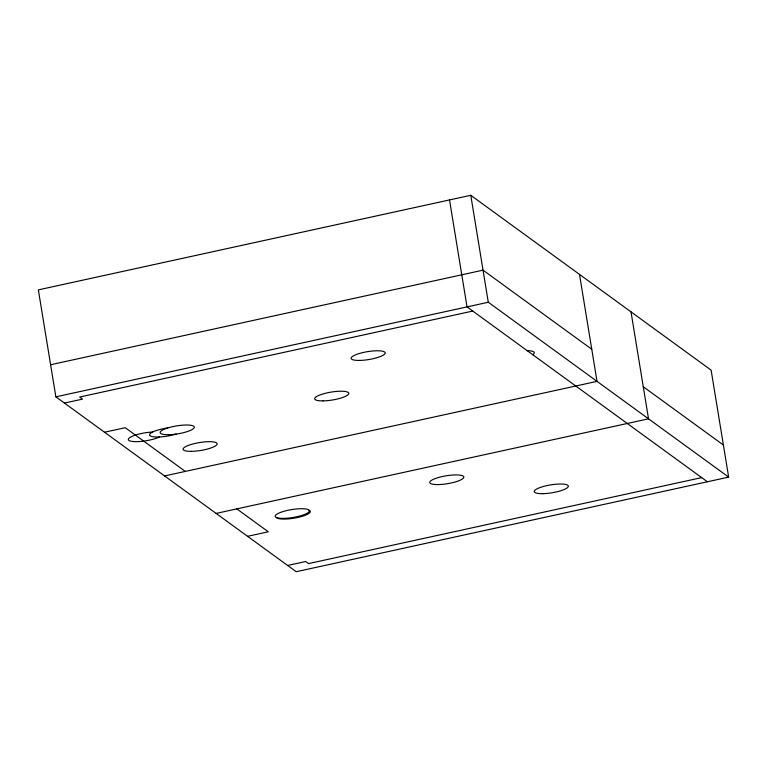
<?xml version="1.0" encoding="UTF-8"?>
<svg xmlns="http://www.w3.org/2000/svg" width="767" height="767" viewBox="0 0 767 767"><rect width="100%" height="100%" fill="white"/><g stroke="black" fill="none" stroke-linecap="round" stroke-linejoin="round"><path stroke-width="1.15" d="M470.775 195.288L38.35 289.878L55.866 396.836L296.225 571.712L728.65 477.122L711.134 370.164L470.775 195.288L488.291 302.246L728.65 477.122M50.612 364.747L483.037 270.157L591.769 349.273M55.866 396.836L488.291 302.246M472.76 311.057L79.653 397.047L82.51 399.128L64.447 403.078M104.513 432.224L125.232 427.698L185.317 471.417M164.598 475.943L597.023 381.362L579.507 274.404M216.102 513.42L648.527 418.83L631.011 311.872M247.578 536.315L268.297 531.79L236.821 508.885M287.644 565.461L305.707 561.511L308.564 563.592L701.68 477.611M643.273 386.741L723.396 445.033M707.404 481.772L467.036 306.896L449.52 199.938M527.188 350.653A17.267 3.998 -9.3 0 1 532.797 354.738M159.392 436.969A17.267 3.998 -9.3 0 1 136.459 441.658A17.267 3.998 -9.3 0 1 130.361 437.228A17.267 3.998 -9.3 0 1 152.614 432.032M176.142 434.074A17.267 3.998 -9.3 0 1 150.159 435.781A17.267 3.998 -9.3 0 1 167.743 427.957M309.139 510.323A17.267 3.998 -9.3 0 1 297.701 517.485A17.267 3.998 -9.3 0 1 276.408 517.485M542.528 493.67A17.267 3.998 -9.3 0 0 568.347 486.268A17.267 3.998 -9.3 0 0 542.998 486.585A17.267 3.998 -9.3 0 0 542.528 493.67M359.397 360.432A17.267 3.998 -9.3 0 0 385.207 353.031A17.267 3.998 -9.3 0 0 359.867 353.347A17.267 3.998 -9.3 0 0 359.397 360.432M191.386 451.341A17.267 3.998 -9.3 0 0 217.195 443.93A17.267 3.998 -9.3 0 0 191.846 444.256A17.267 3.998 -9.3 0 0 191.386 451.341M168.491 434.688A17.267 3.998 -9.3 0 0 194.31 427.277A17.267 3.998 -9.3 0 0 168.961 427.593A17.267 3.998 -9.3 0 0 168.491 434.688M438.024 484.581A17.267 3.998 -9.3 0 0 463.843 477.17A17.267 3.998 -9.3 0 0 438.494 477.496A17.267 3.998 -9.3 0 0 438.024 484.581M283.426 518.377A17.267 3.998 -9.3 0 0 309.331 510.995A17.267 3.998 -9.3 0 0 284.087 511.253A17.267 3.998 -9.3 0 0 283.426 518.377M323.003 400.892A17.267 3.998 -9.3 0 0 348.812 393.481A17.267 3.998 -9.3 0 0 323.463 393.797A17.267 3.998 -9.3 0 0 323.003 400.892"/></g></svg>
